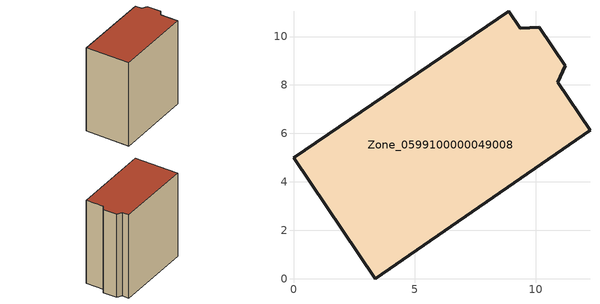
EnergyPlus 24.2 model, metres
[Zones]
Zone_0599100000049008
 floor ground (C_G): 0,4.99 8.88,11.05 9.36,10.34 10.13,10.38 11.2,8.8 10.89,8.11 12.23,6.13 3.37,0 z0
 wall outside (C_F): 3.37,0 12.23,6.13 10.89,8.11 11.2,8.8 10.13,10.38 9.36,10.34 8.88,11.05 0,4.99 3.37,0 z0:11.72
 roof outside (C_R): 8.88,11.05 0,4.99 3.37,0 12.23,6.13 10.89,8.11 11.2,8.8 10.13,10.38 9.36,10.34 z11.72
[BUILDING]
Pand.0599100000049008: North Axis=0; Terrain=City; Loads Convergence Tolerance Value=0.04; Temperature Convergence Tolerance Value=0.4; Solar Distribution=FullExterior; Maximum Number of Warmup Days=25; Minimum Number of Warmup Days=1
[Site:Location]
Rotterdam.The.Hague.AP_ZH_NLD Design_Conditions: Latitude=51.96; Longitude=4.45; Time Zone=1; Elevation=-4.5
[SITE:GROUNDTEMPERATURE:BUILDINGSURFACE]
18, 18, 18, 18, 18, 18, 18, 18, 18, 18, 18, 18
[MATERIAL] Thermal Absorptance=0.9; Solar Absorptance=0.7; Visible Absorptance=0.7
Name | Roughness | Thickness | Conductivity | Density | Specific Heat
G.TI.1946 | MediumSmooth | 0.15 | 1 | 540 | 1210
F.TI.1946 | Rough | 0.3 | 0.857143 | 1920 | 840
R.TI.1946 | MediumRough | 0.2 | 0.1 | 1500 | 1000
[CONSTRUCTION]
C_G: G.TI.1946
C_F: F.TI.1946
C_R: R.TI.1946
[ZONE]
Zone_0599100000049008: Type=1; Multiplier=1; Ceiling Height=Autocalculate; Volume=Autocalculate; Floor Area=autocalculate; Part of Total Floor Area=Yes
[ZONEINFILTRATION:DESIGNFLOWRATE]
Infil_Zone_0599100000049008: Zone or ZoneList or Space or SpaceList=Zone_0599100000049008; Schedule=AlwaysOn; Design Flow Rate Calculation Method=Flow/Area; Flow Rate per Floor Area=0.003; Constant Term Coefficient=1; Temperature Term Coefficient=0; Velocity Term Coefficient=0; Velocity Squared Term Coefficient=0
[HVACTEMPLATE:ZONE:IDEALLOADSAIRSYSTEM]
Zone_0599100000049008: Maximum Heating Supply Air Temperature=50; Minimum Cooling Supply Air Temperature=13; Maximum Heating Supply Air Humidity Ratio=0.0156; Minimum Cooling Supply Air Humidity Ratio=0.0077; Heating Limit=NoLimit; Cooling Limit=NoLimit; Dehumidification Control Type=ConstantSensibleHeatRatio; Cooling Sensible Heat Ratio=0.7; Dehumidification Setpoint=60; Humidification Control Type=None; Humidification Setpoint=30; Outdoor Air Method=None; Outdoor Air Flow Rate per Person=0.00944; Outdoor Air Flow Rate per Zone Floor Area=0; Outdoor Air Flow Rate per Zone=0; Demand Controlled Ventilation Type=None; Outdoor Air Economizer Type=NoEconomizer; Heat Recovery Type=None; Sensible Heat Recovery Effectiveness=0.7; Latent Heat Recovery Effectiveness=0.65
[ZONECONTROL:THERMOSTAT]
ThermostatControl_Zone_0599100000049008: Zone or ZoneList=Zone_0599100000049008; Control Type Schedule=DualSetpointControlType; Control 1=Thermostat_Zone_0599100000049008; Temperature Difference Between Cutout And Setpoint=0
[THERMOSTATSETPOINT:DUALSETPOINT]
Thermostat_Zone_0599100000049008: Heating Setpoint Temperature Schedule=HeatingSetpoint_Zone_0599100000049008; Cooling Setpoint Temperature Schedule=CoolingSetpoint_Zone_0599100000049008
[SCHEDULE:COMPACT]
HeatingSetpoint_Zone_0599100000049008: Through: 12/31, For: AllDays, Until: 24:00, 21
CoolingSetpoint_Zone_0599100000049008: Through: 12/31, For: AllDays, Until: 24:00, 24
DualSetpointControlType: Through: 12/31, For: AllDays, Until: 24:00, 4
AlwaysOn: Through: 12/31, For: AllDays, Until: 24:00, 1
